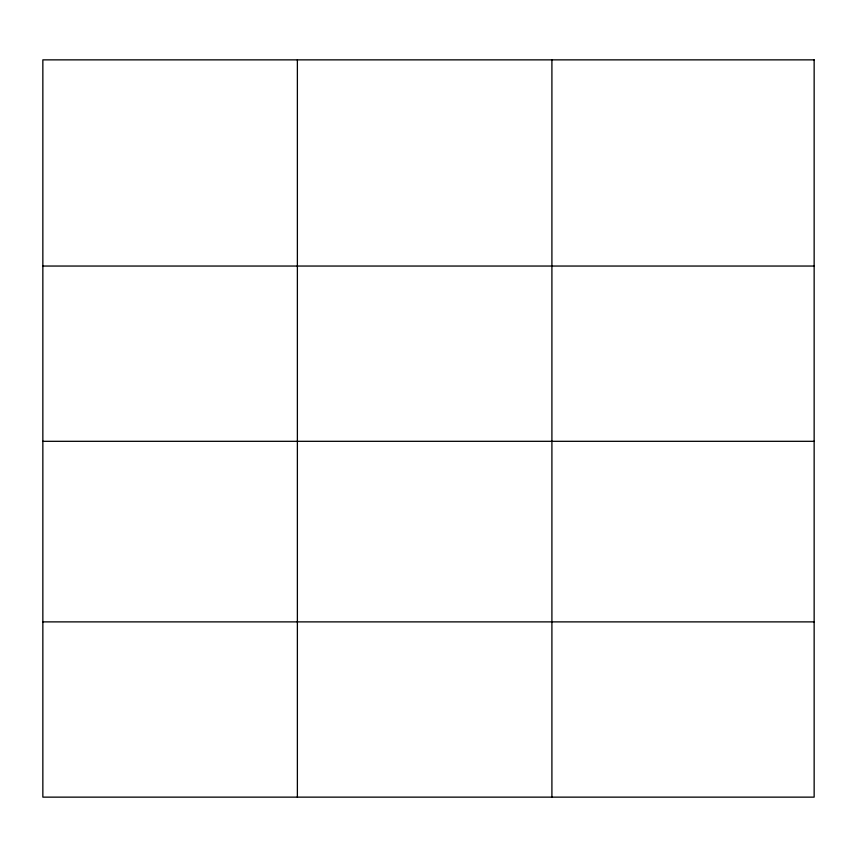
<?xml version="1.0" encoding="UTF-8"?>
<svg xmlns="http://www.w3.org/2000/svg" width="857" height="857" viewBox="0 0 857 857"><rect width="100%" height="100%" fill="white"/><g stroke="black" fill="none" stroke-linecap="round" stroke-linejoin="round"><path stroke-width="1.29" d="M42.85 266.045L814.15 266.045M42.85 441.312L814.15 441.312M42.85 621.882L814.15 621.882M551.908 59.861L551.908 797.139M297.379 59.861L297.379 797.139M814.15 59.861L42.85 59.861L42.85 797.139L814.15 797.139L814.15 59.861"/></g></svg>
